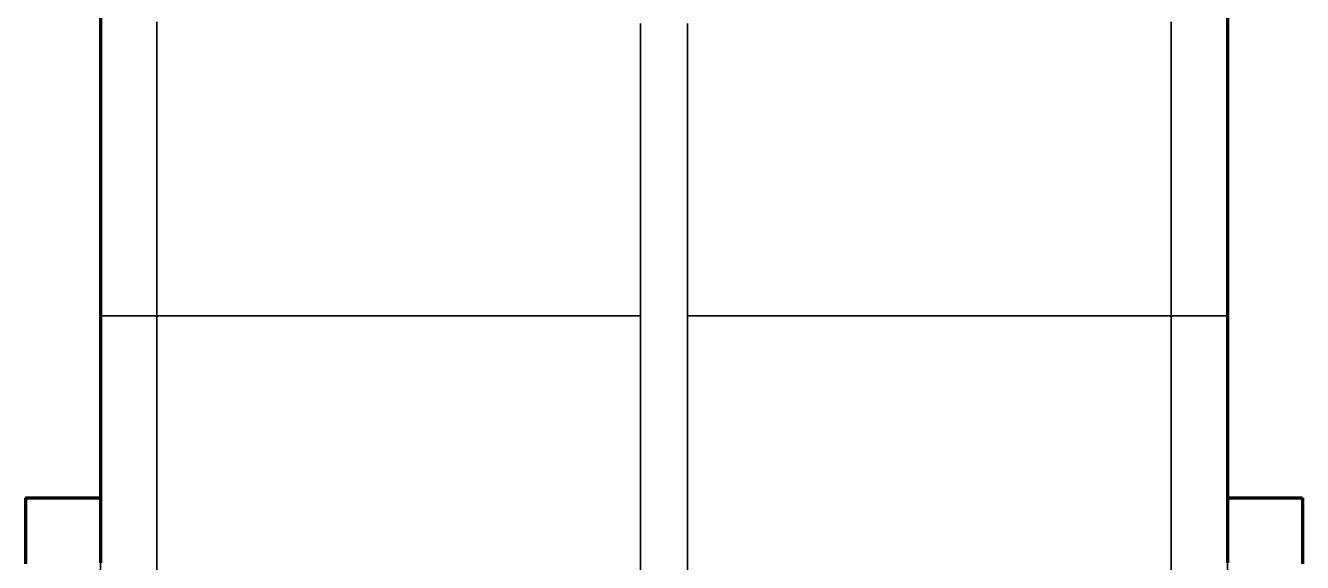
# Model space of a CAD drawing. Header units: millimetres. Extents: x 0 to 2382, y 0 to 420.
# Drawn here: x 181.2 to 188, y 125.66 to 128.52 of the extents above; entities that cross this region are included whole.
import ezdxf

# ---------------------------------------------------------------- set-up
doc = ezdxf.new("R2010")
doc.units = ezdxf.units.MM
doc.linetypes.add('IRAM-E-TRAZOS', pattern=[5, 4, -1])
doc.layers.add('01-VISIBLE', color=7, linetype='CONTINUOUS', lineweight=70)
doc.layers.add('02-OCULTA', color=4, linetype='IRAM-E-TRAZOS', lineweight=35)

msp = doc.modelspace()

# ---------------------------------------------------------------- linework, layer by layer
at = {"layer": '01-VISIBLE'}
for p, q in [((181.2, 126), (181.6, 126)), ((187.6, 126), (188, 126))]:
    msp.add_line(p, q, dxfattribs=at)
for points in [[(181.6, 128.5618), (181.6, 128.5117), (181.6, 128.4616), (181.6, 128.4114), (181.6, 128.3613), (181.6, 128.3112), (181.6, 128.261), (181.6, 128.2109), (181.6, 128.1608), (181.6, 128.1107), (181.6, 128.0605), (181.6, 128.0104), (181.6, 127.9603), (181.6, 127.9101), (181.6, 127.86), (181.6, 127.8099), (181.6, 127.7597), (181.6, 127.7096), (181.6, 127.6595), (181.6, 127.6094), (181.6, 127.5592), (181.6, 127.5091), (181.6, 127.459), (181.6, 127.4088), (181.6, 127.3587), (181.6, 127.3086), (181.6, 127.2584), (181.6, 127.2083), (181.6, 127.1582), (181.6, 127.1081), (181.6, 127.0579), (181.6, 127.0078), (181.6, 126.9577), (181.6, 126.9075), (181.6, 126.8574), (181.6, 126.8073), (181.6, 126.7571), (181.6, 126.707), (181.6, 126.6569), (181.6, 126.6068), (181.6, 126.5566), (181.6, 126.5065), (181.6, 126.4564), (181.6, 126.4062), (181.6, 126.3561), (181.6, 126.306), (181.6, 126.2558), (181.6, 126.2057), (181.6, 126.1556), (181.6, 126.1055), (181.6, 126.0553), (181.6, 126.0052), (181.6, 125.9551), (181.6, 125.9049), (181.6, 125.8548), (181.6, 125.8047), (181.6, 125.7545), (181.6, 125.7044), (181.6, 125.6543)], [(187.6, 128.563), (187.6, 128.5129), (187.6, 128.4628), (187.6, 128.4126), (187.6, 128.3625), (187.6, 128.3123), (187.6, 128.2622), (187.6, 128.212), (187.6, 128.1619), (187.6, 128.1117), (187.6, 128.0616), (187.6, 128.0115), (187.6, 127.9613), (187.6, 127.9112), (187.6, 127.861), (187.6, 127.8109), (187.6, 127.7607), (187.6, 127.7106), (187.6, 127.6605), (187.6, 127.6103), (187.6, 127.5602), (187.6, 127.51), (187.6, 127.4599), (187.6, 127.4097), (187.6, 127.3596), (187.6, 127.3095), (187.6, 127.2593), (187.6, 127.2092), (187.6, 127.159), (187.6, 127.1089), (187.6, 127.0587), (187.6, 127.0086), (187.6, 126.9585), (187.6, 126.9083), (187.6, 126.8582), (187.6, 126.808), (187.6, 126.7579), (187.6, 126.7077), (187.6, 126.6576), (187.6, 126.6074), (187.6, 126.5573), (187.6, 126.5072), (187.6, 126.457), (187.6, 126.4069), (187.6, 126.3567), (187.6, 126.3066), (187.6, 126.2564), (187.6, 126.2063), (187.6, 126.1562), (187.6, 126.106), (187.6, 126.0559), (187.6, 126.0057), (187.6, 125.9556), (187.6, 125.9054), (187.6, 125.8553), (187.6, 125.8052), (187.6, 125.755), (187.6, 125.7049), (187.6, 125.6547)], [(181.2, 126), (181.2, 125.95), (181.2, 125.9), (181.2, 125.85), (181.2, 125.8), (181.2, 125.75), (181.2, 125.7), (181.2, 125.65)], [(188, 126), (188, 125.95), (188, 125.9), (188, 125.85), (188, 125.8), (188, 125.75), (188, 125.7), (188, 125.65)]]:
    msp.add_lwpolyline(points, dxfattribs=at)
at = {"layer": '02-OCULTA'}
for p, q in [((181.6, 126.97), (184.475, 126.97)), ((184.725, 126.97), (187.6, 126.97))]:
    msp.add_line(p, q, dxfattribs=at)
for points in [[(181.6, 125.575), (181.6, 125.6625), (181.6, 125.75), (181.6, 125.8375), (181.6, 125.925), (181.6, 126.0125), (181.6, 126.1), (181.6, 126.1875), (181.6, 126.275), (181.6, 126.3625), (181.6, 126.45), (181.6, 126.5375), (181.6, 126.625), (181.6, 126.7125), (181.6, 126.8), (181.6, 126.8875), (181.6, 126.975), (181.6, 127.0625), (181.6, 127.15), (181.6, 127.2375), (181.6, 127.325), (181.6, 127.4125), (181.6, 127.5), (181.6, 127.5875), (181.6, 127.675), (181.6, 127.7625), (181.6, 127.85), (181.6, 127.9375), (181.6, 128.025), (181.6, 128.1125), (181.6, 128.2), (181.6, 128.2875), (181.6, 128.375), (181.6, 128.4625), (181.6, 128.55)], [(181.6, 125.638), (181.6, 125.701), (181.6, 125.764), (181.6, 125.827), (181.6, 125.89), (181.6, 125.953), (181.6, 126.016), (181.6, 126.079), (181.6, 126.142), (181.6, 126.205), (181.6, 126.268), (181.6, 126.331), (181.6, 126.394), (181.6, 126.457), (181.6, 126.52), (181.6, 126.583), (181.6, 126.646), (181.6, 126.709), (181.6, 126.772), (181.6, 126.835), (181.6, 126.898), (181.6, 126.961), (181.6, 127.024), (181.6, 127.087), (181.6, 127.15), (181.6, 127.213), (181.6, 127.276), (181.6, 127.339), (181.6, 127.402), (181.6, 127.465), (181.6, 127.528), (181.6, 127.591), (181.6, 127.654), (181.6, 127.717), (181.6, 127.78), (181.6, 127.843), (181.6, 127.906), (181.6, 127.969), (181.6, 128.032), (181.6, 128.095), (181.6, 128.158), (181.6, 128.221), (181.6, 128.284), (181.6, 128.347), (181.6, 128.41), (181.6, 128.473), (181.6, 128.536)], [(181.9, 125.638), (181.9, 125.701), (181.9, 125.764), (181.9, 125.827), (181.9, 125.89), (181.9, 125.953), (181.9, 126.016), (181.9, 126.079), (181.9, 126.142), (181.9, 126.205), (181.9, 126.268), (181.9, 126.331), (181.9, 126.394), (181.9, 126.457), (181.9, 126.52), (181.9, 126.583), (181.9, 126.646), (181.9, 126.709), (181.9, 126.772), (181.9, 126.835), (181.9, 126.898), (181.9, 126.961), (181.9, 127.024), (181.9, 127.087), (181.9, 127.15), (181.9, 127.213), (181.9, 127.276), (181.9, 127.339), (181.9, 127.402), (181.9, 127.465), (181.9, 127.528), (181.9, 127.591), (181.9, 127.654), (181.9, 127.717), (181.9, 127.78), (181.9, 127.843), (181.9, 127.906), (181.9, 127.969), (181.9, 128.032), (181.9, 128.095), (181.9, 128.158), (181.9, 128.221), (181.9, 128.284), (181.9, 128.347), (181.9, 128.41), (181.9, 128.473), (181.9, 128.536)], [(181.9, 125.612), (181.9, 125.674), (181.9, 125.736), (181.9, 125.798), (181.9, 125.86), (181.9, 125.922), (181.9, 125.984), (181.9, 126.046), (181.9, 126.108), (181.9, 126.17), (181.9, 126.232), (181.9, 126.294), (181.9, 126.356), (181.9, 126.418), (181.9, 126.48), (181.9, 126.542), (181.9, 126.604), (181.9, 126.666), (181.9, 126.728), (181.9, 126.79), (181.9, 126.852), (181.9, 126.914), (181.9, 126.976), (181.9, 127.038), (181.9, 127.1), (181.9, 127.162), (181.9, 127.224), (181.9, 127.286), (181.9, 127.348), (181.9, 127.41), (181.9, 127.472), (181.9, 127.534), (181.9, 127.596), (181.9, 127.658), (181.9, 127.72), (181.9, 127.782), (181.9, 127.844), (181.9, 127.906), (181.9, 127.968), (181.9, 128.03), (181.9, 128.092), (181.9, 128.154), (181.9, 128.216), (181.9, 128.278), (181.9, 128.34), (181.9, 128.402), (181.9, 128.464), (181.9, 128.526)], [(184.475, 125.612), (184.475, 125.674), (184.475, 125.736), (184.475, 125.798), (184.475, 125.86), (184.475, 125.922), (184.475, 125.984), (184.475, 126.046), (184.475, 126.108), (184.475, 126.17), (184.475, 126.232), (184.475, 126.294), (184.475, 126.356), (184.475, 126.418), (184.475, 126.48), (184.475, 126.542), (184.475, 126.604), (184.475, 126.666), (184.475, 126.728), (184.475, 126.79), (184.475, 126.852), (184.475, 126.914), (184.475, 126.976), (184.475, 127.038), (184.475, 127.1), (184.475, 127.162), (184.475, 127.224), (184.475, 127.286), (184.475, 127.348), (184.475, 127.41), (184.475, 127.472), (184.475, 127.534), (184.475, 127.596), (184.475, 127.658), (184.475, 127.72), (184.475, 127.782), (184.475, 127.844), (184.475, 127.906), (184.475, 127.968), (184.475, 128.03), (184.475, 128.092), (184.475, 128.154), (184.475, 128.216), (184.475, 128.278), (184.475, 128.34), (184.475, 128.402), (184.475, 128.464), (184.475, 128.526)], [(184.725, 125.612), (184.725, 125.674), (184.725, 125.736), (184.725, 125.798), (184.725, 125.86), (184.725, 125.922), (184.725, 125.984), (184.725, 126.046), (184.725, 126.108), (184.725, 126.17), (184.725, 126.232), (184.725, 126.294), (184.725, 126.356), (184.725, 126.418), (184.725, 126.48), (184.725, 126.542), (184.725, 126.604), (184.725, 126.666), (184.725, 126.728), (184.725, 126.79), (184.725, 126.852), (184.725, 126.914), (184.725, 126.976), (184.725, 127.038), (184.725, 127.1), (184.725, 127.162), (184.725, 127.224), (184.725, 127.286), (184.725, 127.348), (184.725, 127.41), (184.725, 127.472), (184.725, 127.534), (184.725, 127.596), (184.725, 127.658), (184.725, 127.72), (184.725, 127.782), (184.725, 127.844), (184.725, 127.906), (184.725, 127.968), (184.725, 128.03), (184.725, 128.092), (184.725, 128.154), (184.725, 128.216), (184.725, 128.278), (184.725, 128.34), (184.725, 128.402), (184.725, 128.464), (184.725, 128.526)], [(187.3, 125.638), (187.3, 125.701), (187.3, 125.764), (187.3, 125.827), (187.3, 125.89), (187.3, 125.953), (187.3, 126.016), (187.3, 126.079), (187.3, 126.142), (187.3, 126.205), (187.3, 126.268), (187.3, 126.331), (187.3, 126.394), (187.3, 126.457), (187.3, 126.52), (187.3, 126.583), (187.3, 126.646), (187.3, 126.709), (187.3, 126.772), (187.3, 126.835), (187.3, 126.898), (187.3, 126.961), (187.3, 127.024), (187.3, 127.087), (187.3, 127.15), (187.3, 127.213), (187.3, 127.276), (187.3, 127.339), (187.3, 127.402), (187.3, 127.465), (187.3, 127.528), (187.3, 127.591), (187.3, 127.654), (187.3, 127.717), (187.3, 127.78), (187.3, 127.843), (187.3, 127.906), (187.3, 127.969), (187.3, 128.032), (187.3, 128.095), (187.3, 128.158), (187.3, 128.221), (187.3, 128.284), (187.3, 128.347), (187.3, 128.41), (187.3, 128.473), (187.3, 128.536)], [(187.3, 125.612), (187.3, 125.674), (187.3, 125.736), (187.3, 125.798), (187.3, 125.86), (187.3, 125.922), (187.3, 125.984), (187.3, 126.046), (187.3, 126.108), (187.3, 126.17), (187.3, 126.232), (187.3, 126.294), (187.3, 126.356), (187.3, 126.418), (187.3, 126.48), (187.3, 126.542), (187.3, 126.604), (187.3, 126.666), (187.3, 126.728), (187.3, 126.79), (187.3, 126.852), (187.3, 126.914), (187.3, 126.976), (187.3, 127.038), (187.3, 127.1), (187.3, 127.162), (187.3, 127.224), (187.3, 127.286), (187.3, 127.348), (187.3, 127.41), (187.3, 127.472), (187.3, 127.534), (187.3, 127.596), (187.3, 127.658), (187.3, 127.72), (187.3, 127.782), (187.3, 127.844), (187.3, 127.906), (187.3, 127.968), (187.3, 128.03), (187.3, 128.092), (187.3, 128.154), (187.3, 128.216), (187.3, 128.278), (187.3, 128.34), (187.3, 128.402), (187.3, 128.464), (187.3, 128.526)], [(187.6, 125.575), (187.6, 125.6625), (187.6, 125.75), (187.6, 125.8375), (187.6, 125.925), (187.6, 126.0125), (187.6, 126.1), (187.6, 126.1875), (187.6, 126.275), (187.6, 126.3625), (187.6, 126.45), (187.6, 126.5375), (187.6, 126.625), (187.6, 126.7125), (187.6, 126.8), (187.6, 126.8875), (187.6, 126.975), (187.6, 127.0625), (187.6, 127.15), (187.6, 127.2375), (187.6, 127.325), (187.6, 127.4125), (187.6, 127.5), (187.6, 127.5875), (187.6, 127.675), (187.6, 127.7625), (187.6, 127.85), (187.6, 127.9375), (187.6, 128.025), (187.6, 128.1125), (187.6, 128.2), (187.6, 128.2875), (187.6, 128.375), (187.6, 128.4625), (187.6, 128.55)], [(187.6, 125.638), (187.6, 125.701), (187.6, 125.764), (187.6, 125.827), (187.6, 125.89), (187.6, 125.953), (187.6, 126.016), (187.6, 126.079), (187.6, 126.142), (187.6, 126.205), (187.6, 126.268), (187.6, 126.331), (187.6, 126.394), (187.6, 126.457), (187.6, 126.52), (187.6, 126.583), (187.6, 126.646), (187.6, 126.709), (187.6, 126.772), (187.6, 126.835), (187.6, 126.898), (187.6, 126.961), (187.6, 127.024), (187.6, 127.087), (187.6, 127.15), (187.6, 127.213), (187.6, 127.276), (187.6, 127.339), (187.6, 127.402), (187.6, 127.465), (187.6, 127.528), (187.6, 127.591), (187.6, 127.654), (187.6, 127.717), (187.6, 127.78), (187.6, 127.843), (187.6, 127.906), (187.6, 127.969), (187.6, 128.032), (187.6, 128.095), (187.6, 128.158), (187.6, 128.221), (187.6, 128.284), (187.6, 128.347), (187.6, 128.41), (187.6, 128.473), (187.6, 128.536)], [(181.6, 128.5179), (181.6, 128.4677), (181.6, 128.4175), (181.6, 128.3673), (181.6, 128.3171), (181.6, 128.2669), (181.6, 128.2167), (181.6, 128.1665), (181.6, 128.1163), (181.6, 128.0661), (181.6, 128.0159), (181.6, 127.9657), (181.6, 127.9155), (181.6, 127.8653), (181.6, 127.8151), (181.6, 127.7649), (181.6, 127.7147), (181.6, 127.6645), (181.6, 127.6143), (181.6, 127.5641), (181.6, 127.5139), (181.6, 127.4637), (181.6, 127.4135), (181.6, 127.3633), (181.6, 127.3131), (181.6, 127.2629), (181.6, 127.2127), (181.6, 127.1625), (181.6, 127.1124), (181.6, 127.0622), (181.6, 127.012), (181.6, 126.9618), (181.6, 126.9116), (181.6, 126.8614), (181.6, 126.8112), (181.6, 126.761), (181.6, 126.7108), (181.6, 126.6606), (181.6, 126.6104), (181.6, 126.5602), (181.6, 126.51), (181.6, 126.4598), (181.6, 126.4096), (181.6, 126.3594), (181.6, 126.3092), (181.6, 126.259), (181.6, 126.2088), (181.6, 126.1586), (181.6, 126.1084), (181.6, 126.0582), (181.6, 126.008), (181.6, 125.9578), (181.6, 125.9076), (181.6, 125.8574), (181.6, 125.8072), (181.6, 125.757), (181.6, 125.7068), (181.6, 125.6566)], [(181.9, 128.5182), (181.9, 128.468), (181.9, 128.4178), (181.9, 128.3676), (181.9, 128.3174), (181.9, 128.2672), (181.9, 128.217), (181.9, 128.1668), (181.9, 128.1166), (181.9, 128.0664), (181.9, 128.0162), (181.9, 127.966), (181.9, 127.9158), (181.9, 127.8656), (181.9, 127.8154), (181.9, 127.7652), (181.9, 127.715), (181.9, 127.6648), (181.9, 127.6146), (181.9, 127.5644), (181.9, 127.5142), (181.9, 127.464), (181.9, 127.4138), (181.9, 127.3636), (181.9, 127.3134), (181.9, 127.2632), (181.9, 127.213), (181.9, 127.1628), (181.9, 127.1126), (181.9, 127.0623), (181.9, 127.0121), (181.9, 126.9619), (181.9, 126.9117), (181.9, 126.8615), (181.9, 126.8113), (181.9, 126.7611), (181.9, 126.7109), (181.9, 126.6607), (181.9, 126.6105), (181.9, 126.5603), (181.9, 126.5101), (181.9, 126.4599), (181.9, 126.4097), (181.9, 126.3595), (181.9, 126.3093), (181.9, 126.2591), (181.9, 126.2089), (181.9, 126.1587), (181.9, 126.1085), (181.9, 126.0583), (181.9, 126.0081), (181.9, 125.9579), (181.9, 125.9077), (181.9, 125.8575), (181.9, 125.8073), (181.9, 125.7571), (181.9, 125.7069), (181.9, 125.6567), (181.9, 125.6065)], [(181.9, 128.5179), (181.9, 128.4677), (181.9, 128.4175), (181.9, 128.3673), (181.9, 128.3171), (181.9, 128.2669), (181.9, 128.2167), (181.9, 128.1665), (181.9, 128.1163), (181.9, 128.0661), (181.9, 128.0159), (181.9, 127.9657), (181.9, 127.9155), (181.9, 127.8653), (181.9, 127.8151), (181.9, 127.7649), (181.9, 127.7147), (181.9, 127.6645), (181.9, 127.6143), (181.9, 127.5641), (181.9, 127.5139), (181.9, 127.4637), (181.9, 127.4135), (181.9, 127.3633), (181.9, 127.3131), (181.9, 127.2629), (181.9, 127.2127), (181.9, 127.1625), (181.9, 127.1124), (181.9, 127.0622), (181.9, 127.012), (181.9, 126.9618), (181.9, 126.9116), (181.9, 126.8614), (181.9, 126.8112), (181.9, 126.761), (181.9, 126.7108), (181.9, 126.6606), (181.9, 126.6104), (181.9, 126.5602), (181.9, 126.51), (181.9, 126.4598), (181.9, 126.4096), (181.9, 126.3594), (181.9, 126.3092), (181.9, 126.259), (181.9, 126.2088), (181.9, 126.1586), (181.9, 126.1084), (181.9, 126.0582), (181.9, 126.008), (181.9, 125.9578), (181.9, 125.9076), (181.9, 125.8574), (181.9, 125.8072), (181.9, 125.757), (181.9, 125.7068), (181.9, 125.6566)], [(184.475, 128.5182), (184.475, 128.468), (184.475, 128.4178), (184.475, 128.3676), (184.475, 128.3174), (184.475, 128.2672), (184.475, 128.217), (184.475, 128.1668), (184.475, 128.1166), (184.475, 128.0664), (184.475, 128.0162), (184.475, 127.966), (184.475, 127.9158), (184.475, 127.8656), (184.475, 127.8154), (184.475, 127.7652), (184.475, 127.715), (184.475, 127.6648), (184.475, 127.6146), (184.475, 127.5644), (184.475, 127.5142), (184.475, 127.464), (184.475, 127.4138), (184.475, 127.3636), (184.475, 127.3134), (184.475, 127.2632), (184.475, 127.213), (184.475, 127.1628), (184.475, 127.1126), (184.475, 127.0623), (184.475, 127.0121), (184.475, 126.9619), (184.475, 126.9117), (184.475, 126.8615), (184.475, 126.8113), (184.475, 126.7611), (184.475, 126.7109), (184.475, 126.6607), (184.475, 126.6105), (184.475, 126.5603), (184.475, 126.5101), (184.475, 126.4599), (184.475, 126.4097), (184.475, 126.3595), (184.475, 126.3093), (184.475, 126.2591), (184.475, 126.2089), (184.475, 126.1587), (184.475, 126.1085), (184.475, 126.0583), (184.475, 126.0081), (184.475, 125.9579), (184.475, 125.9077), (184.475, 125.8575), (184.475, 125.8073), (184.475, 125.7571), (184.475, 125.7069), (184.475, 125.6567), (184.475, 125.6065)], [(184.725, 128.5182), (184.725, 128.468), (184.725, 128.4178), (184.725, 128.3676), (184.725, 128.3174), (184.725, 128.2672), (184.725, 128.217), (184.725, 128.1668), (184.725, 128.1166), (184.725, 128.0664), (184.725, 128.0162), (184.725, 127.966), (184.725, 127.9158), (184.725, 127.8656), (184.725, 127.8154), (184.725, 127.7652), (184.725, 127.715), (184.725, 127.6648), (184.725, 127.6146), (184.725, 127.5644), (184.725, 127.5142), (184.725, 127.464), (184.725, 127.4138), (184.725, 127.3636), (184.725, 127.3134), (184.725, 127.2632), (184.725, 127.213), (184.725, 127.1628), (184.725, 127.1126), (184.725, 127.0623), (184.725, 127.0121), (184.725, 126.9619), (184.725, 126.9117), (184.725, 126.8615), (184.725, 126.8113), (184.725, 126.7611), (184.725, 126.7109), (184.725, 126.6607), (184.725, 126.6105), (184.725, 126.5603), (184.725, 126.5101), (184.725, 126.4599), (184.725, 126.4097), (184.725, 126.3595), (184.725, 126.3093), (184.725, 126.2591), (184.725, 126.2089), (184.725, 126.1587), (184.725, 126.1085), (184.725, 126.0583), (184.725, 126.0081), (184.725, 125.9579), (184.725, 125.9077), (184.725, 125.8575), (184.725, 125.8073), (184.725, 125.7571), (184.725, 125.7069), (184.725, 125.6567), (184.725, 125.6065)], [(187.3, 128.5182), (187.3, 128.468), (187.3, 128.4178), (187.3, 128.3676), (187.3, 128.3174), (187.3, 128.2672), (187.3, 128.217), (187.3, 128.1668), (187.3, 128.1166), (187.3, 128.0664), (187.3, 128.0162), (187.3, 127.966), (187.3, 127.9158), (187.3, 127.8656), (187.3, 127.8154), (187.3, 127.7652), (187.3, 127.715), (187.3, 127.6648), (187.3, 127.6146), (187.3, 127.5644), (187.3, 127.5142), (187.3, 127.464), (187.3, 127.4138), (187.3, 127.3636), (187.3, 127.3134), (187.3, 127.2632), (187.3, 127.213), (187.3, 127.1628), (187.3, 127.1126), (187.3, 127.0623), (187.3, 127.0121), (187.3, 126.9619), (187.3, 126.9117), (187.3, 126.8615), (187.3, 126.8113), (187.3, 126.7611), (187.3, 126.7109), (187.3, 126.6607), (187.3, 126.6105), (187.3, 126.5603), (187.3, 126.5101), (187.3, 126.4599), (187.3, 126.4097), (187.3, 126.3595), (187.3, 126.3093), (187.3, 126.2591), (187.3, 126.2089), (187.3, 126.1587), (187.3, 126.1085), (187.3, 126.0583), (187.3, 126.0081), (187.3, 125.9579), (187.3, 125.9077), (187.3, 125.8575), (187.3, 125.8073), (187.3, 125.7571), (187.3, 125.7069), (187.3, 125.6567), (187.3, 125.6065)], [(187.3, 128.5179), (187.3, 128.4677), (187.3, 128.4175), (187.3, 128.3673), (187.3, 128.3171), (187.3, 128.2669), (187.3, 128.2167), (187.3, 128.1665), (187.3, 128.1163), (187.3, 128.0661), (187.3, 128.0159), (187.3, 127.9657), (187.3, 127.9155), (187.3, 127.8653), (187.3, 127.8151), (187.3, 127.7649), (187.3, 127.7147), (187.3, 127.6645), (187.3, 127.6143), (187.3, 127.5641), (187.3, 127.5139), (187.3, 127.4637), (187.3, 127.4135), (187.3, 127.3633), (187.3, 127.3131), (187.3, 127.2629), (187.3, 127.2127), (187.3, 127.1625), (187.3, 127.1124), (187.3, 127.0622), (187.3, 127.012), (187.3, 126.9618), (187.3, 126.9116), (187.3, 126.8614), (187.3, 126.8112), (187.3, 126.761), (187.3, 126.7108), (187.3, 126.6606), (187.3, 126.6104), (187.3, 126.5602), (187.3, 126.51), (187.3, 126.4598), (187.3, 126.4096), (187.3, 126.3594), (187.3, 126.3092), (187.3, 126.259), (187.3, 126.2088), (187.3, 126.1586), (187.3, 126.1084), (187.3, 126.0582), (187.3, 126.008), (187.3, 125.9578), (187.3, 125.9076), (187.3, 125.8574), (187.3, 125.8072), (187.3, 125.757), (187.3, 125.7068), (187.3, 125.6566)], [(187.6, 128.5179), (187.6, 128.4677), (187.6, 128.4175), (187.6, 128.3673), (187.6, 128.3171), (187.6, 128.2669), (187.6, 128.2167), (187.6, 128.1665), (187.6, 128.1163), (187.6, 128.0661), (187.6, 128.0159), (187.6, 127.9657), (187.6, 127.9155), (187.6, 127.8653), (187.6, 127.8151), (187.6, 127.7649), (187.6, 127.7147), (187.6, 127.6645), (187.6, 127.6143), (187.6, 127.5641), (187.6, 127.5139), (187.6, 127.4637), (187.6, 127.4135), (187.6, 127.3633), (187.6, 127.3131), (187.6, 127.2629), (187.6, 127.2127), (187.6, 127.1625), (187.6, 127.1124), (187.6, 127.0622), (187.6, 127.012), (187.6, 126.9618), (187.6, 126.9116), (187.6, 126.8614), (187.6, 126.8112), (187.6, 126.761), (187.6, 126.7108), (187.6, 126.6606), (187.6, 126.6104), (187.6, 126.5602), (187.6, 126.51), (187.6, 126.4598), (187.6, 126.4096), (187.6, 126.3594), (187.6, 126.3092), (187.6, 126.259), (187.6, 126.2088), (187.6, 126.1586), (187.6, 126.1084), (187.6, 126.0582), (187.6, 126.008), (187.6, 125.9578), (187.6, 125.9076), (187.6, 125.8574), (187.6, 125.8072), (187.6, 125.757), (187.6, 125.7068), (187.6, 125.6566)], [(181.6, 125.6108), (181.6, 125.6612), (181.6, 125.7115), (181.6, 125.7619), (181.6, 125.8122), (181.6, 125.8625), (181.6, 125.9129), (181.6, 125.9632), (181.6, 126.0136), (181.6, 126.0639), (181.6, 126.1142), (181.6, 126.1646), (181.6, 126.2149), (181.6, 126.2653), (181.6, 126.3156), (181.6, 126.3659), (181.6, 126.4163), (181.6, 126.4666), (181.6, 126.5169), (181.6, 126.5673), (181.6, 126.6176), (181.6, 126.668), (181.6, 126.7183), (181.6, 126.7686), (181.6, 126.819), (181.6, 126.8693), (181.6, 126.9197), (181.6, 126.97)], [(181.6, 126.97), (181.6, 126.9197), (181.6, 126.8693), (181.6, 126.819), (181.6, 126.7686), (181.6, 126.7183), (181.6, 126.668), (181.6, 126.6176), (181.6, 126.5673), (181.6, 126.5169), (181.6, 126.4666), (181.6, 126.4163), (181.6, 126.3659), (181.6, 126.3156), (181.6, 126.2653), (181.6, 126.2149), (181.6, 126.1646), (181.6, 126.1142), (181.6, 126.0639), (181.6, 126.0136), (181.6, 125.9632), (181.6, 125.9129), (181.6, 125.8625), (181.6, 125.8122), (181.6, 125.7619), (181.6, 125.7115), (181.6, 125.6612), (181.6, 125.6108)], [(184.475, 125.6108), (184.475, 125.6612), (184.475, 125.7115), (184.475, 125.7619), (184.475, 125.8122), (184.475, 125.8625), (184.475, 125.9129), (184.475, 125.9632), (184.475, 126.0136), (184.475, 126.0639), (184.475, 126.1142), (184.475, 126.1646), (184.475, 126.2149), (184.475, 126.2653), (184.475, 126.3156), (184.475, 126.3659), (184.475, 126.4163), (184.475, 126.4666), (184.475, 126.5169), (184.475, 126.5673), (184.475, 126.6176), (184.475, 126.668), (184.475, 126.7183), (184.475, 126.7686), (184.475, 126.819), (184.475, 126.8693), (184.475, 126.9197), (184.475, 126.97)], [(184.475, 126.97), (184.475, 126.9197), (184.475, 126.8693), (184.475, 126.819), (184.475, 126.7686), (184.475, 126.7183), (184.475, 126.668), (184.475, 126.6176), (184.475, 126.5673), (184.475, 126.5169), (184.475, 126.4666), (184.475, 126.4163), (184.475, 126.3659), (184.475, 126.3156), (184.475, 126.2653), (184.475, 126.2149), (184.475, 126.1646), (184.475, 126.1142), (184.475, 126.0639), (184.475, 126.0136), (184.475, 125.9632), (184.475, 125.9129), (184.475, 125.8625), (184.475, 125.8122), (184.475, 125.7619), (184.475, 125.7115), (184.475, 125.6612), (184.475, 125.6108)], [(184.725, 125.6108), (184.725, 125.6612), (184.725, 125.7115), (184.725, 125.7619), (184.725, 125.8122), (184.725, 125.8625), (184.725, 125.9129), (184.725, 125.9632), (184.725, 126.0136), (184.725, 126.0639), (184.725, 126.1142), (184.725, 126.1646), (184.725, 126.2149), (184.725, 126.2653), (184.725, 126.3156), (184.725, 126.3659), (184.725, 126.4163), (184.725, 126.4666), (184.725, 126.5169), (184.725, 126.5673), (184.725, 126.6176), (184.725, 126.668), (184.725, 126.7183), (184.725, 126.7686), (184.725, 126.819), (184.725, 126.8693), (184.725, 126.9197), (184.725, 126.97)], [(184.725, 126.97), (184.725, 126.9197), (184.725, 126.8693), (184.725, 126.819), (184.725, 126.7686), (184.725, 126.7183), (184.725, 126.668), (184.725, 126.6176), (184.725, 126.5673), (184.725, 126.5169), (184.725, 126.4666), (184.725, 126.4163), (184.725, 126.3659), (184.725, 126.3156), (184.725, 126.2653), (184.725, 126.2149), (184.725, 126.1646), (184.725, 126.1142), (184.725, 126.0639), (184.725, 126.0136), (184.725, 125.9632), (184.725, 125.9129), (184.725, 125.8625), (184.725, 125.8122), (184.725, 125.7619), (184.725, 125.7115), (184.725, 125.6612), (184.725, 125.6108)], [(187.6, 125.6108), (187.6, 125.6612), (187.6, 125.7115), (187.6, 125.7619), (187.6, 125.8122), (187.6, 125.8625), (187.6, 125.9129), (187.6, 125.9632), (187.6, 126.0136), (187.6, 126.0639), (187.6, 126.1142), (187.6, 126.1646), (187.6, 126.2149), (187.6, 126.2653), (187.6, 126.3156), (187.6, 126.3659), (187.6, 126.4163), (187.6, 126.4666), (187.6, 126.5169), (187.6, 126.5673), (187.6, 126.6176), (187.6, 126.668), (187.6, 126.7183), (187.6, 126.7686), (187.6, 126.819), (187.6, 126.8693), (187.6, 126.9197), (187.6, 126.97)], [(187.6, 126.97), (187.6, 126.9197), (187.6, 126.8693), (187.6, 126.819), (187.6, 126.7686), (187.6, 126.7183), (187.6, 126.668), (187.6, 126.6176), (187.6, 126.5673), (187.6, 126.5169), (187.6, 126.4666), (187.6, 126.4163), (187.6, 126.3659), (187.6, 126.3156), (187.6, 126.2653), (187.6, 126.2149), (187.6, 126.1646), (187.6, 126.1142), (187.6, 126.0639), (187.6, 126.0136), (187.6, 125.9632), (187.6, 125.9129), (187.6, 125.8625), (187.6, 125.8122), (187.6, 125.7619), (187.6, 125.7115), (187.6, 125.6612), (187.6, 125.6108)], [(181.2, 125.65), (181.2, 125.7), (181.2, 125.75), (181.2, 125.8), (181.2, 125.85), (181.2, 125.9), (181.2, 125.95), (181.2, 126)], [(181.6, 125.65), (181.6, 125.7), (181.6, 125.75), (181.6, 125.8), (181.6, 125.85), (181.6, 125.9), (181.6, 125.95), (181.6, 126)], [(181.6, 126), (181.6, 125.95), (181.6, 125.9), (181.6, 125.85), (181.6, 125.8), (181.6, 125.75), (181.6, 125.7), (181.6, 125.65)], [(187.6, 125.65), (187.6, 125.7), (187.6, 125.75), (187.6, 125.8), (187.6, 125.85), (187.6, 125.9), (187.6, 125.95), (187.6, 126)], [(187.6, 126), (187.6, 125.95), (187.6, 125.9), (187.6, 125.85), (187.6, 125.8), (187.6, 125.75), (187.6, 125.7), (187.6, 125.65)], [(188, 125.65), (188, 125.7), (188, 125.75), (188, 125.8), (188, 125.85), (188, 125.9), (188, 125.95), (188, 126)]]:
    msp.add_lwpolyline(points, dxfattribs=at)

doc.saveas('drawing.dxf')
